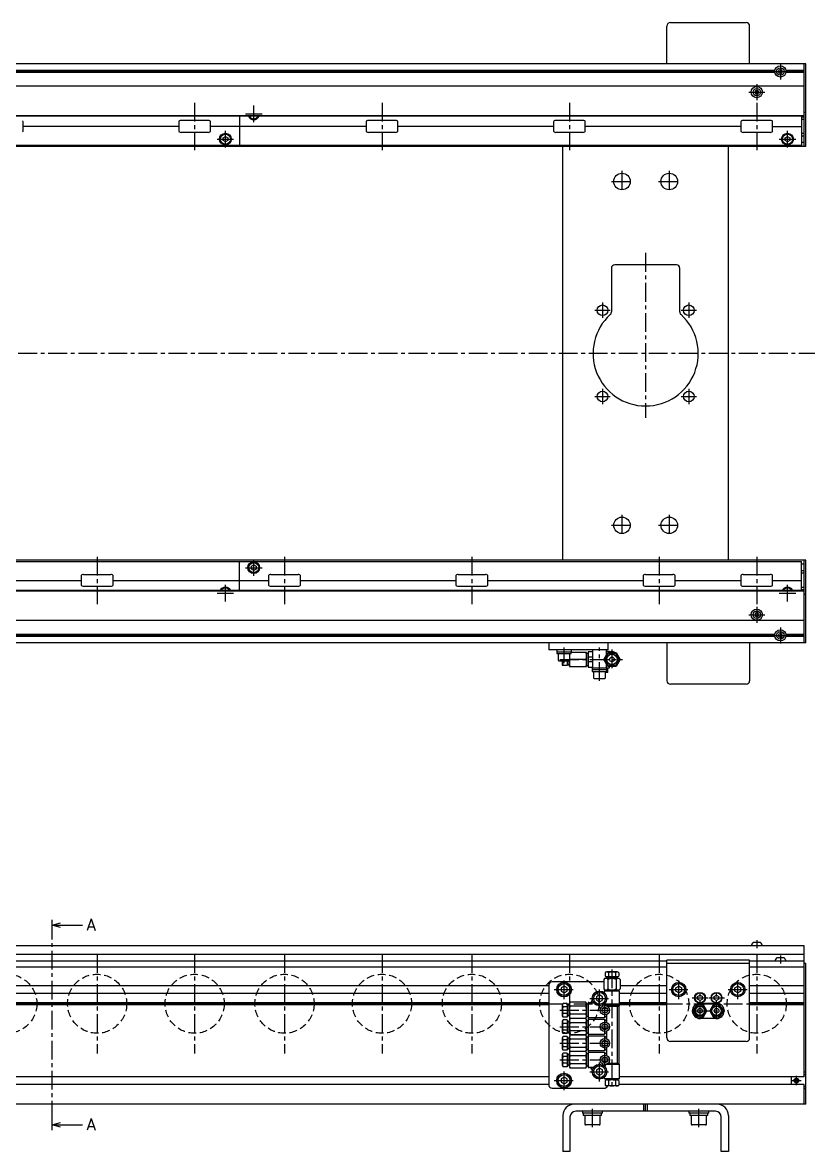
# Model space of a CAD drawing. Extents: x -10 to 3974, y -8 to 1001.
# Drawn here: x 2644 to 3309, y 28 to 983 of the extents above; entities that cross this region are included whole.
import ezdxf

# ---------------------------------------------------------------- set-up
doc = ezdxf.new("R2010")
doc.units = 0
doc.header["$LTSCALE"] = 0.5
doc.linetypes.add('CENTER', pattern=[50.8, 31.75, -6.35, 6.35, -6.35])
doc.linetypes.add('DASHED', pattern=[19.05, 12.7, -6.35])
for name, color, linetype in [('MSM_CENTER', 1, 'CENTER'), ('MSM_CONTINUOUS', 7, 'CONTINUOUS'), ('MSM_DASHED', 4, 'DASHED'), ('MSM_PART_NUMBER', 7, 'CONTINUOUS')]:
    doc.layers.add(name, color=color, linetype=linetype)
doc.styles.get("Standard").update_dxf_attribs({"font": 'txt.shx', "height": 10, "bigfont": 'bigfont.shx'})

# ---------------------------------------------------------------- blocks, each defined once
blk = doc.blocks.new('*U88')
at = {"layer": 'MSM_PART_NUMBER'}
blk.add_text('A', height=10, dxfattribs=at).set_placement((2698.23, 214.87))
blk = doc.blocks.new('*U89')
at = {"layer": 'MSM_PART_NUMBER'}
blk.add_text('A', height=10, dxfattribs=at).set_placement((2698.23, 45.87))

msp = doc.modelspace()

# ---------------------------------------------------------------- linework, layer by layer
at = {"layer": 'MSM_CENTER'}
for p, q in [((3285.15, 948.8), (3285.15, 935.3)), ((3278.4, 942.05), (3291.9, 942.05)), ((3265.15, 931.3), (3265.15, 917.8)), ((3258.4, 924.55), (3271.9, 924.55)), ((2789.65, 915.5), (2789.65, 875.5)), ((2839.65, 899.25), (2839.65, 913.25)), ((2948.15, 915.5), (2948.15, 875.5)), ((3106.65, 915.5), (3106.65, 875.5)), ((3265.15, 915.5), (3265.15, 875.5)), ((2832.65, 906.25), (2846.65, 906.25)), ((2815.65, 877.75), (2815.65, 891.75)), ((3291.15, 877.75), (3291.15, 891.75)), ((2808.65, 884.75), (2822.65, 884.75)), ((3284.15, 884.75), (3298.15, 884.75)), ((3151.15, 857.9), (3151.15, 839.9)), ((3191.15, 857.9), (3191.15, 839.9)), ((3142.15, 848.9), (3160.15, 848.9)), ((3182.15, 848.9), (3200.15, 848.9)), ((3171.15, 788.4), (3171.15, 648.9)), ((3134.65, 746.4), (3134.65, 733.4)), ((3207.65, 746.4), (3207.65, 733.4)), ((3128.15, 739.9), (3141.15, 739.9)), ((3201.15, 739.9), (3214.15, 739.9)), ((3316.75, 703.4), (359.65, 703.4)), ((3134.65, 673.4), (3134.65, 660.4)), ((3207.65, 673.4), (3207.65, 660.4)), ((3128.15, 666.9), (3141.15, 666.9)), ((3201.15, 666.9), (3214.15, 666.9)), ((3151.15, 566.9), (3151.15, 548.9)), ((3191.15, 566.9), (3191.15, 548.9)), ((3142.15, 557.9), (3160.15, 557.9)), ((3182.15, 557.9), (3200.15, 557.9)), ((2707.15, 531.3), (2707.15, 491.3)), ((2839.65, 515.05), (2839.65, 529.05)), ((2865.65, 531.3), (2865.65, 491.3)), ((3024.15, 531.3), (3024.15, 491.3)), ((3182.65, 531.3), (3182.65, 491.3)), ((3265.15, 531.3), (3265.15, 491.3)), ((2832.65, 522.05), (2846.65, 522.05)), ((2815.65, 493.55), (2815.65, 507.55)), ((3291.15, 493.55), (3291.15, 507.55)), ((2808.65, 500.55), (2822.65, 500.55)), ((3284.15, 500.55), (3298.15, 500.55)), ((3265.15, 489), (3265.15, 475.5)), ((3258.4, 482.25), (3271.9, 482.25)), ((3285.15, 471.5), (3285.15, 458)), ((3278.4, 464.75), (3291.9, 464.75)), ((3102.15, 441.3), (3102.15, 454.4)), ((3132.15, 426.3), (3132.15, 454.4)), ((3142.65, 452.9), (3142.65, 435.9)), ((3098.65, 444.4), (3151.58, 444.4)), ((2669.15, 55), (2669.15, 215)), ((3265.15, 206.75), (3265.15, 200)), ((2707.15, 195), (2707.15, 111)), ((2789.65, 195), (2789.65, 111)), ((2865.65, 195), (2865.65, 111)), ((2948.15, 195), (2948.15, 111)), ((3024.15, 195), (3024.15, 111)), ((3106.65, 195), (3106.65, 111)), ((3182.65, 195), (3182.65, 111)), ((3265.15, 195), (3265.15, 111)), ((3285.15, 193.75), (3285.15, 187)), ((3142.65, 182), (3142.65, 81.5)), ((3102.15, 156.75), (3102.15, 173.25)), ((3199.15, 156.9), (3199.15, 173.1)), ((3249.15, 156.9), (3249.15, 173.1)), ((3093.9, 165), (3110.4, 165)), ((3132.15, 149.25), (3132.15, 165.75)), ((3191.05, 165), (3207.25, 165)), ((3217.15, 139.97), (3217.15, 164.6)), ((3231.15, 139.97), (3231.15, 164.6)), ((3241.05, 165), (3257.25, 165)), ((367.15, 153), (3307.15, 153)), ((3123.9, 157.5), (3140.4, 157.5)), ((3136.65, 141.5), (3136.65, 153.5)), ((3210.55, 158), (3223.74, 158)), ((3224.55, 158), (3237.74, 158)), ((3098.65, 147.5), (3142.65, 147.5)), ((3210.11, 147), (3238.19, 147)), ((3136.65, 127.5), (3136.65, 139.5)), ((3098.65, 133.5), (3142.65, 133.5)), ((3136.65, 113.5), (3136.65, 125.5)), ((3098.65, 119.5), (3142.65, 119.5)), ((3098.65, 105.5), (3142.65, 105.5)), ((3136.65, 99.5), (3136.65, 111.5)), ((3102.15, 79.75), (3102.15, 96.25)), ((3132.15, 87.25), (3132.15, 103.75)), ((3093.9, 88), (3110.4, 88)), ((3123.9, 95.5), (3140.4, 95.5)), ((3294.75, 88), (3302.75, 88)), ((3298.75, 84), (3298.75, 92)), ((3126.15, 48.4), (3126.15, 64)), ((3216.15, 48.4), (3216.15, 64))]:
    msp.add_line(p, q, dxfattribs=at)
at = {"layer": 'MSM_CONTINUOUS'}
for p, q in [((3189.15, 948.4), (3189.15, 980.4)), ((3192.15, 983.4), (3256.15, 983.4)), ((3259.15, 948.4), (3259.15, 980.4)), ((3306.75, 948.4), (370.55, 948.4)), ((3305.15, 948.35), (372.15, 948.35)), ((3305.15, 878.4), (3305.15, 948.4)), ((3306.75, 878.4), (3306.75, 948.4)), ((3280.48, 942.92), (396.82, 942.92)), ((3280.48, 941.18), (396.82, 941.18)), ((3280.4, 942.05), (396.9, 942.05)), ((3285.15, 943.78), (3283.65, 942.92)), ((3283.65, 942.92), (3283.65, 941.18)), ((3283.65, 941.18), (3285.15, 940.32)), ((3286.65, 942.92), (3285.15, 943.78)), ((3285.15, 940.32), (3286.65, 941.18)), ((3286.65, 941.18), (3286.65, 942.92)), ((3305.15, 942.92), (3289.82, 942.92)), ((3305.15, 941.18), (3289.82, 941.18)), ((3305.15, 942.05), (3289.9, 942.05)), ((3305.15, 929.55), (372.15, 929.55)), ((3264.28, 926.05), (3263.42, 924.55)), ((3263.42, 924.55), (3264.28, 923.05)), ((3264.28, 926.05), (3266.02, 926.05)), ((3264.28, 923.05), (3266.02, 923.05)), ((3266.88, 924.55), (3266.02, 926.05)), ((3266.02, 923.05), (3266.88, 924.55)), ((3305.15, 904.15), (372.15, 904.15)), ((3305.15, 904.55), (422.15, 904.55)), ((2644.59, 891.5), (2644.59, 899.5)), ((2776.21, 899.5), (2776.21, 891.5)), ((2801.12, 900.5), (2778.18, 900.5)), ((2803.09, 891.5), (2803.09, 899.5)), ((2827.65, 904.15), (2827.65, 879.4)), ((2839.65, 903.94), (2839.29, 904.15)), ((2840.01, 904.15), (2839.65, 903.94)), ((2934.71, 899.5), (2934.71, 891.5)), ((2959.62, 900.5), (2936.68, 900.5)), ((2961.59, 891.5), (2961.59, 899.5)), ((3093.21, 899.5), (3093.21, 891.5)), ((3118.12, 900.5), (3095.18, 900.5)), ((3120.09, 891.5), (3120.09, 899.5)), ((3251.71, 899.5), (3251.71, 891.5)), ((3276.62, 900.5), (3253.68, 900.5)), ((3278.59, 891.5), (3278.59, 899.5)), ((3303.15, 904.15), (3303.15, 879.4)), ((3305.15, 903.4), (3303.15, 903.4)), ((3305.15, 901.4), (3303.15, 901.4)), ((3306.75, 907.4), (3305.15, 907.4)), ((2776.21, 895.5), (2644.59, 895.5)), ((2801.12, 890.5), (2778.18, 890.5)), ((2934.71, 895.5), (2803.09, 895.5)), ((2959.62, 890.5), (2936.68, 890.5)), ((3093.21, 895.5), (2961.59, 895.5)), ((3118.12, 890.5), (3095.18, 890.5)), ((3251.71, 895.5), (3120.09, 895.5)), ((3276.62, 890.5), (3253.68, 890.5)), ((3278.59, 895.5), (3303.15, 895.5)), ((3305.15, 889.4), (3303.15, 889.4)), ((3303.15, 879.4), (450.15, 879.4)), ((2813.65, 885.9), (2815.65, 887.06)), ((2813.65, 883.6), (2813.65, 885.9)), ((2815.65, 882.44), (2813.65, 883.6)), ((2815.65, 887.06), (2817.65, 885.9)), ((2817.65, 883.6), (2815.65, 882.44)), ((2817.65, 885.9), (2817.65, 883.6)), ((3289.15, 885.9), (3291.15, 887.06)), ((3289.15, 883.6), (3289.15, 885.9)), ((3291.15, 882.44), (3289.15, 883.6)), ((3291.15, 887.06), (3293.15, 885.9)), ((3293.15, 883.6), (3291.15, 882.44)), ((3293.15, 885.9), (3293.15, 883.6)), ((3305.15, 887.4), (3303.15, 887.4)), ((3305.15, 881.9), (3303.15, 881.9)), ((3306.75, 878.4), (450.15, 878.4)), ((3101.15, 528.4), (3101.15, 878.4)), ((3241.15, 528.4), (3241.15, 878.4)), ((3142.15, 775.4), (3142.15, 738.5)), ((3197.15, 778.4), (3145.15, 778.4)), ((3200.15, 738.5), (3200.15, 775.4)), ((3306.75, 528.4), (450.15, 528.4)), ((450.15, 527.4), (3303.15, 527.4)), ((2827.65, 502.65), (2827.65, 527.4)), ((3303.15, 502.65), (3303.15, 527.4)), ((3305.15, 458.4), (3305.15, 528.4)), ((3306.75, 458.4), (3306.75, 528.4)), ((2695.68, 516.3), (2718.62, 516.3)), ((2837.65, 523.2), (2839.65, 524.36)), ((2837.65, 520.9), (2837.65, 523.2)), ((2839.65, 519.74), (2837.65, 520.9)), ((2839.65, 524.36), (2841.65, 523.2)), ((2841.65, 520.9), (2839.65, 519.74)), ((2841.65, 523.2), (2841.65, 520.9)), ((2854.18, 516.3), (2877.12, 516.3)), ((3012.68, 516.3), (3035.62, 516.3)), ((3171.18, 516.3), (3194.12, 516.3)), ((3253.68, 516.3), (3276.62, 516.3)), ((3305.15, 524.9), (3303.15, 524.9)), ((3305.15, 519.4), (3303.15, 519.4)), ((3305.15, 517.4), (3303.15, 517.4)), ((2562.09, 511.3), (2693.71, 511.3)), ((2693.71, 515.3), (2693.71, 507.3)), ((2720.59, 507.3), (2720.59, 515.3)), ((2720.59, 511.3), (2852.21, 511.3)), ((2852.21, 515.3), (2852.21, 507.3)), ((2879.09, 507.3), (2879.09, 515.3)), ((2879.09, 511.3), (3010.71, 511.3)), ((3010.71, 515.3), (3010.71, 507.3)), ((3037.59, 507.3), (3037.59, 515.3)), ((3037.59, 511.3), (3169.21, 511.3)), ((3169.21, 515.3), (3169.21, 507.3)), ((3196.09, 507.3), (3196.09, 515.3)), ((3196.09, 511.3), (3251.71, 511.3)), ((3251.71, 515.3), (3251.71, 507.3)), ((3278.59, 507.3), (3278.59, 515.3)), ((3278.59, 511.3), (3303.15, 511.3)), ((3305.15, 502.65), (372.15, 502.65)), ((3305.15, 502.25), (422.15, 502.25)), ((2695.68, 506.3), (2718.62, 506.3)), ((2815.29, 502.65), (2815.65, 502.86)), ((2815.65, 502.86), (2816.01, 502.65)), ((2854.18, 506.3), (2877.12, 506.3)), ((3012.68, 506.3), (3035.62, 506.3)), ((3171.18, 506.3), (3194.12, 506.3)), ((3253.68, 506.3), (3276.62, 506.3)), ((3290.79, 502.65), (3291.15, 502.86)), ((3291.15, 502.86), (3291.51, 502.65)), ((3305.15, 505.4), (3303.15, 505.4)), ((3305.15, 503.4), (3303.15, 503.4)), ((3306.75, 499.4), (3305.15, 499.4)), ((3264.28, 483.75), (3263.42, 482.25)), ((3263.42, 482.25), (3264.28, 480.75)), ((3266.02, 483.75), (3264.28, 483.75)), ((3266.02, 480.75), (3264.28, 480.75)), ((3266.88, 482.25), (3266.02, 483.75)), ((3266.02, 480.75), (3266.88, 482.25)), ((3305.15, 477.25), (372.15, 477.25)), ((3280.48, 465.62), (396.82, 465.62)), ((3280.48, 463.88), (396.82, 463.88)), ((3280.4, 464.75), (396.9, 464.75)), ((3285.15, 466.48), (3283.65, 465.62)), ((3283.65, 465.62), (3283.65, 463.88)), ((3283.65, 463.88), (3285.15, 463.02)), ((3286.65, 465.62), (3285.15, 466.48)), ((3285.15, 463.02), (3286.65, 463.88)), ((3286.65, 463.88), (3286.65, 465.62)), ((3305.15, 465.62), (3289.82, 465.62)), ((3305.15, 463.88), (3289.82, 463.88)), ((3305.15, 464.75), (3289.9, 464.75)), ((3306.75, 458.4), (370.55, 458.4)), ((3305.15, 458.45), (372.15, 458.45)), ((3089.15, 458.4), (3089.15, 452.4)), ((3139.15, 452.4), (3089.15, 452.4)), ((3095.9, 452.4), (3095.9, 450.8)), ((3095.9, 450.8), (3108.4, 450.8)), ((3096.05, 450.8), (3096.05, 449.3)), ((3096.05, 449.3), (3108.25, 449.3)), ((3097.15, 449.3), (3097.15, 443.8)), ((3107.15, 443.8), (3107.15, 449.3)), ((3108.25, 449.3), (3108.25, 450.8)), ((3121.15, 450.4), (3108.25, 450.4)), ((3108.4, 450.8), (3108.4, 452.4)), ((3121.15, 450.4), (3121.15, 438.4)), ((3122.65, 449.4), (3121.15, 449.4)), ((3126.15, 450.9), (3122.65, 450.9)), ((3122.65, 450.9), (3122.65, 437.9)), ((3126.15, 452.4), (3126.15, 437.4)), ((3135.72, 444.4), (3139.19, 450.4)), ((3136.88, 444.4), (3139.76, 449.4)), ((3138.15, 448.61), (3138.15, 452.4)), ((3138.15, 451.4), (3140.65, 451.4)), ((3139.15, 458.4), (3139.15, 452.4)), ((3139.19, 450.4), (3146.11, 450.4)), ((3139.76, 449.4), (3145.54, 449.4)), ((3140.65, 450.58), (3140.65, 451.4)), ((3145.54, 449.4), (3148.42, 444.4)), ((3146.11, 450.4), (3149.58, 444.4)), ((3189.15, 458.4), (3189.15, 426.4)), ((3259.15, 458.4), (3259.15, 426.4)), ((3097.65, 443.3), (3106.65, 443.3)), ((3100.65, 443.3), (3100.65, 440)), ((3104.65, 443.3), (3104.65, 439.4)), ((3104.65, 440.15), (3106.15, 440.15)), ((3106.15, 443.3), (3106.15, 439.4)), ((3106.65, 443.3), (3106.65, 438.4)), ((3120.61, 444.4), (3107.19, 444.4)), ((3126.15, 446.4), (3122.65, 446.4)), ((3126.15, 442.4), (3122.65, 442.4)), ((3139.19, 438.4), (3135.72, 444.4)), ((3139.76, 439.4), (3136.88, 444.4)), ((3138.15, 437.4), (3138.15, 440.19)), ((3148.42, 444.4), (3145.54, 439.4)), ((3149.58, 444.4), (3146.11, 438.4)), ((3104.65, 439.4), (3100.77, 439.4)), ((3106.15, 439.4), (3106.65, 439.4)), ((3106.65, 438.4), (3121.15, 438.4)), ((3121.15, 439.4), (3122.65, 439.4)), ((3122.65, 437.9), (3126.15, 437.9)), ((3125.9, 437.4), (3140.65, 437.4)), ((3125.9, 437.4), (3125.9, 435.8)), ((3125.9, 435.8), (3138.4, 435.8)), ((3126.05, 435.8), (3126.05, 434.3)), ((3126.05, 434.3), (3138.25, 434.3)), ((3127.15, 434.3), (3127.15, 428.9)), ((3137.15, 428.9), (3137.15, 434.3)), ((3139.15, 433.4), (3137.15, 433.4)), ((3138.25, 434.3), (3138.25, 435.8)), ((3138.4, 435.8), (3138.4, 437.4)), ((3138.4, 436.4), (3138.65, 436.4)), ((3138.65, 433.4), (3138.65, 436.4)), ((3139.15, 433.4), (3139.15, 437.4)), ((3146.11, 438.4), (3139.19, 438.4)), ((3145.54, 439.4), (3139.76, 439.4)), ((3140.65, 437.4), (3140.65, 438.4)), ((3127.75, 428.3), (3136.55, 428.3)), ((3256.15, 423.4), (3192.15, 423.4)), ((2669.15, 215), (2669.15, 224)), ((2669.15, 219.5), (2676.15, 221.38)), ((2669.15, 219.5), (2694.75, 219.5)), ((2676.15, 217.62), (2669.15, 219.5)), ((3305.15, 202), (372.15, 202)), ((3268.27, 204.75), (3262.02, 204.75)), ((3305.15, 91.25), (3305.15, 202)), ((3305.15, 194.6), (674.31, 194.6)), ((3288.27, 191.75), (3282.02, 191.75)), ((3189.15, 189), (676.55, 189)), ((3189.15, 184), (678.55, 184)), ((3259.15, 190), (3189.15, 190)), ((3189.15, 124), (3189.15, 190)), ((3259.15, 187), (3189.15, 187)), ((3259.15, 124), (3259.15, 190)), ((3305.15, 189), (3259.15, 189)), ((3305.15, 184), (3259.15, 184)), ((3306.75, 187), (3305.15, 187)), ((3306.75, 68), (3306.75, 187)), ((3135.72, 173.5), (3135.72, 165.5)), ((3136.88, 179.2), (3136.88, 176.3)), ((3147.85, 174.5), (3137.45, 174.5)), ((3147.05, 180), (3138.25, 180)), ((3138.38, 176), (3146.92, 176)), ((3138.4, 176), (3138.4, 174.5)), ((3139.19, 173.5), (3139.19, 165.5)), ((3139.76, 179.2), (3139.76, 176.3)), ((3145.54, 179.2), (3145.54, 176.3)), ((3146.11, 173.5), (3146.11, 165.5)), ((3146.9, 174.5), (3146.9, 176)), ((3148.42, 179.2), (3148.42, 176.3)), ((3149.58, 173.5), (3149.58, 165.5)), ((3089.15, 168.25), (667.15, 168.25)), ((3089.15, 168.5), (3089.15, 84.5)), ((3135.72, 171.5), (3092.15, 171.5)), ((3102.15, 167.89), (3099.65, 166.44)), ((3099.65, 166.44), (3099.65, 163.56)), ((3099.65, 163.56), (3102.15, 162.11)), ((3104.65, 166.44), (3102.15, 167.89)), ((3102.15, 162.11), (3104.65, 163.56)), ((3104.65, 163.56), (3104.65, 166.44)), ((3136.15, 163.5), (3136.15, 162.3)), ((3149.15, 163.5), (3136.15, 163.5)), ((3147.85, 164.5), (3137.45, 164.5)), ((3137.65, 164.5), (3137.65, 163.5)), ((3147.65, 163.5), (3147.65, 164.5)), ((3149.15, 151.5), (3149.15, 163.5)), ((3189.15, 168.25), (3149.58, 168.25)), ((3196.65, 166.44), (3199.15, 167.89)), ((3196.65, 163.56), (3196.65, 166.44)), ((3199.15, 162.11), (3196.65, 163.56)), ((3199.15, 167.89), (3201.65, 166.44)), ((3201.65, 163.56), (3199.15, 162.11)), ((3201.65, 163.56), (3201.65, 166.44)), ((3246.65, 166.44), (3249.15, 167.89)), ((3246.65, 163.56), (3246.65, 166.44)), ((3249.15, 162.11), (3246.65, 163.56)), ((3249.15, 167.89), (3251.65, 166.44)), ((3251.65, 163.56), (3249.15, 162.11)), ((3251.65, 163.56), (3251.65, 166.44)), ((3305.15, 168.25), (3259.15, 168.25)), ((3089.15, 161.75), (682.15, 161.75)), ((3089.15, 153.87), (682.15, 153.87)), ((3089.15, 153), (682.15, 153)), ((3104.65, 153.27), (3101.45, 153.27)), ((3104.65, 153.27), (3104.65, 141.73)), ((3107.19, 154.43), (3106.65, 153.5)), ((3106.65, 153.5), (3106.65, 141.5)), ((3120.61, 154.43), (3107.19, 154.43)), ((3121.15, 153.5), (3120.61, 154.43)), ((3121.15, 153.5), (3121.15, 141.5)), ((3122.65, 154), (3122.65, 99)), ((3123.15, 154), (3122.65, 154)), ((3127.2, 153.68), (3122.65, 153.68)), ((3132.15, 160.39), (3129.65, 158.94)), ((3129.65, 158.94), (3129.65, 156.06)), ((3129.65, 156.06), (3132.15, 154.61)), ((3134.65, 158.94), (3132.15, 160.39)), ((3132.15, 154.61), (3134.65, 156.06)), ((3134.65, 156.06), (3134.65, 158.94)), ((3136.45, 152.96), (3136.45, 151.49)), ((3189.15, 161.75), (3149.15, 161.75)), ((3189.15, 153.87), (3149.15, 153.87)), ((3189.15, 153), (3149.15, 153)), ((3215.15, 159.15), (3217.15, 160.31)), ((3215.15, 156.85), (3215.15, 159.15)), ((3217.15, 155.69), (3215.15, 156.85)), ((3217.15, 160.31), (3219.15, 159.15)), ((3219.15, 156.85), (3217.15, 155.69)), ((3218.08, 153.5), (3230.22, 153.5)), ((3219.15, 156.85), (3219.15, 159.15)), ((3229.15, 159.15), (3231.15, 160.31)), ((3229.15, 156.85), (3229.15, 159.15)), ((3231.15, 155.69), (3229.15, 156.85)), ((3231.15, 160.31), (3233.15, 159.15)), ((3233.15, 156.85), (3231.15, 155.69)), ((3233.15, 156.85), (3233.15, 159.15)), ((3305.15, 161.75), (3259.15, 161.75)), ((3305.15, 153.87), (3259.15, 153.87)), ((3305.15, 153), (3259.15, 153)), ((3089.15, 152.13), (682.15, 152.13)), ((3100.65, 151.9), (3100.65, 143.1)), ((3104.65, 150.39), (3101.45, 150.39)), ((3104.65, 144.61), (3101.45, 144.61)), ((3106.15, 151.75), (3104.65, 151.75)), ((3106.65, 152.5), (3106.15, 152.5)), ((3106.15, 152.5), (3106.15, 142.5)), ((3120.61, 150.96), (3107.19, 150.96)), ((3120.61, 144.04), (3107.19, 144.04)), ((3122.65, 152.5), (3121.15, 152.5)), ((3138.65, 149), (3134.65, 149)), ((3134.65, 146), (3138.65, 146)), ((3136.45, 143.51), (3136.45, 141.32)), ((3137.5, 151.5), (3137.69, 151.36)), ((3149.15, 151.5), (3137.5, 151.5)), ((3138.46, 143.93), (3138.07, 142.91)), ((3147.23, 150.63), (3139.14, 150.63)), ((3147.23, 150.63), (3148.65, 151.4)), ((3147.23, 102.37), (3147.23, 150.63)), ((3148.65, 151.21), (3149.15, 151.5)), ((3148.65, 101.6), (3148.65, 151.4)), ((3189.15, 152.13), (3149.15, 152.13)), ((3214.25, 152.03), (3211.34, 147)), ((3211.34, 147), (3214.25, 141.97)), ((3211.65, 150.46), (3211.65, 147.53)), ((3211.65, 146.47), (3211.65, 143.54)), ((3212.53, 147), (3214.84, 151)), ((3214.84, 143), (3212.53, 147)), ((3220.05, 152.03), (3214.25, 152.03)), ((3214.84, 151), (3219.46, 151)), ((3219.46, 151), (3221.77, 147)), ((3221.77, 147), (3219.46, 143)), ((3222.96, 147), (3220.05, 152.03)), ((3220.05, 141.97), (3222.96, 147)), ((3228.25, 152.03), (3225.34, 147)), ((3225.34, 147), (3228.25, 141.97)), ((3226.53, 147), (3228.84, 151)), ((3228.84, 143), (3226.53, 147)), ((3234.05, 152.03), (3228.25, 152.03)), ((3228.84, 151), (3233.46, 151)), ((3233.46, 151), (3235.77, 147)), ((3235.77, 147), (3233.46, 143)), ((3236.96, 147), (3234.05, 152.03)), ((3234.05, 141.97), (3236.96, 147)), ((3236.65, 147.53), (3236.65, 150.46)), ((3236.65, 149.83), (3236.92, 149.98)), ((3237.04, 149.76), (3236.65, 149.54)), ((3236.65, 143.54), (3236.65, 146.47)), ((3305.15, 152.13), (3259.15, 152.13)), ((3100.65, 137.9), (3100.65, 129.1)), ((3104.65, 141.73), (3101.45, 141.73)), ((3104.65, 139.27), (3101.45, 139.27)), ((3104.65, 136.39), (3101.45, 136.39)), ((3104.65, 143.25), (3106.15, 143.25)), ((3104.65, 139.27), (3104.65, 127.73)), ((3106.15, 137.75), (3104.65, 137.75)), ((3106.15, 142.5), (3106.65, 142.5)), ((3106.65, 138.5), (3106.15, 138.5)), ((3106.15, 138.5), (3106.15, 128.5)), ((3106.65, 141.5), (3107.19, 140.57)), ((3107.19, 140.43), (3106.65, 139.5)), ((3106.65, 139.5), (3106.65, 127.5)), ((3120.61, 140.57), (3107.19, 140.57)), ((3120.61, 140.43), (3107.19, 140.43)), ((3120.61, 136.96), (3107.19, 136.96)), ((3120.61, 140.57), (3121.15, 141.5)), ((3121.15, 139.5), (3120.61, 140.43)), ((3121.15, 142.5), (3122.65, 142.5)), ((3121.15, 139.5), (3121.15, 127.5)), ((3122.65, 138.5), (3121.15, 138.5)), ((3122.65, 141.32), (3136.45, 141.32)), ((3136.45, 139.68), (3122.65, 139.68)), ((3138.65, 135), (3134.65, 135)), ((3136.45, 139.68), (3136.45, 137.49)), ((3138.07, 142.91), (3138.07, 138.09)), ((3214.25, 141.97), (3220.05, 141.97)), ((3219.46, 143), (3214.84, 143)), ((3231.15, 140.5), (3217.15, 140.5)), ((3228.25, 141.97), (3234.05, 141.97)), ((3233.46, 143), (3228.84, 143)), ((3104.65, 130.61), (3101.45, 130.61)), ((3104.65, 127.73), (3101.45, 127.73)), ((3104.65, 125.27), (3101.45, 125.27)), ((3104.65, 129.25), (3106.15, 129.25)), ((3104.65, 125.27), (3104.65, 113.73)), ((3106.15, 128.5), (3106.65, 128.5)), ((3106.65, 124.5), (3106.15, 124.5)), ((3106.15, 124.5), (3106.15, 114.5)), ((3106.65, 127.5), (3107.19, 126.57)), ((3107.19, 126.43), (3106.65, 125.5)), ((3106.65, 125.5), (3106.65, 113.5)), ((3120.61, 130.04), (3107.19, 130.04)), ((3120.61, 126.57), (3107.19, 126.57)), ((3120.61, 126.43), (3107.19, 126.43)), ((3120.61, 126.57), (3121.15, 127.5)), ((3121.15, 125.5), (3120.61, 126.43)), ((3121.15, 128.5), (3122.65, 128.5)), ((3121.15, 125.5), (3121.15, 113.5)), ((3122.65, 124.5), (3121.15, 124.5)), ((3122.65, 127.32), (3136.45, 127.32)), ((3136.45, 125.68), (3122.65, 125.68)), ((3134.65, 132), (3138.65, 132)), ((3136.45, 129.51), (3136.45, 127.32)), ((3136.45, 125.68), (3136.45, 123.49)), ((3138.07, 128.91), (3138.07, 124.09)), ((3100.65, 123.9), (3100.65, 115.1)), ((3104.65, 122.39), (3101.45, 122.39)), ((3104.65, 116.61), (3101.45, 116.61)), ((3106.15, 123.75), (3104.65, 123.75)), ((3104.65, 115.25), (3106.15, 115.25)), ((3120.61, 122.96), (3107.19, 122.96)), ((3120.61, 116.04), (3107.19, 116.04)), ((3138.65, 121), (3134.65, 121)), ((3134.65, 118), (3138.65, 118)), ((3136.45, 115.51), (3136.45, 113.32)), ((3138.07, 114.91), (3138.07, 110.09)), ((3256.15, 121), (3192.15, 121)), ((3100.65, 109.9), (3100.65, 101.1)), ((3104.65, 113.73), (3101.45, 113.73)), ((3104.65, 111.27), (3101.45, 111.27)), ((3104.65, 108.39), (3101.45, 108.39)), ((3104.65, 111.27), (3104.65, 99.73)), ((3106.15, 109.75), (3104.65, 109.75)), ((3106.15, 114.5), (3106.65, 114.5)), ((3106.65, 110.5), (3106.15, 110.5)), ((3106.15, 110.5), (3106.15, 100.5)), ((3106.65, 113.5), (3107.19, 112.57)), ((3107.19, 112.43), (3106.65, 111.5)), ((3106.65, 111.5), (3106.65, 99.5)), ((3120.61, 112.57), (3107.19, 112.57)), ((3120.61, 112.43), (3107.19, 112.43)), ((3120.61, 108.96), (3107.19, 108.96)), ((3120.61, 112.57), (3121.15, 113.5)), ((3121.15, 111.5), (3120.61, 112.43)), ((3121.15, 114.5), (3122.65, 114.5)), ((3121.15, 111.5), (3121.15, 99.5)), ((3122.65, 110.5), (3121.15, 110.5)), ((3122.65, 113.32), (3136.45, 113.32)), ((3136.45, 111.68), (3122.65, 111.68)), ((3138.65, 107), (3134.65, 107)), ((3136.45, 111.68), (3136.45, 109.49)), ((3104.65, 102.61), (3101.45, 102.61)), ((3104.65, 99.73), (3101.45, 99.73)), ((3104.65, 101.25), (3106.15, 101.25)), ((3106.15, 100.5), (3106.65, 100.5)), ((3106.65, 99.5), (3107.19, 98.57)), ((3120.61, 102.04), (3107.19, 102.04)), ((3120.61, 98.57), (3107.19, 98.57)), ((3120.61, 98.57), (3121.15, 99.5)), ((3121.15, 100.5), (3122.65, 100.5)), ((3122.65, 99.32), (3127.2, 99.32)), ((3122.65, 99), (3123.15, 99)), ((3132.15, 98.39), (3129.65, 96.94)), ((3129.65, 96.94), (3129.65, 94.06)), ((3134.65, 96.94), (3132.15, 98.39)), ((3134.65, 104), (3138.65, 104)), ((3134.65, 94.06), (3134.65, 96.94)), ((3136.45, 101.51), (3136.45, 100.04)), ((3137.5, 101.5), (3137.69, 101.64)), ((3149.15, 101.5), (3137.5, 101.5)), ((3147.23, 102.37), (3139.14, 102.37)), ((3148.65, 101.6), (3147.23, 102.37)), ((3149.15, 101.5), (3148.65, 101.79)), ((3149.15, 89.5), (3149.15, 101.5)), ((3089.15, 91.25), (682.15, 91.25)), ((3102.15, 90.89), (3099.65, 89.44)), ((3099.65, 89.44), (3099.65, 86.56)), ((3099.65, 86.56), (3102.15, 85.11)), ((3104.65, 89.44), (3102.15, 90.89)), ((3102.15, 85.11), (3104.65, 86.56)), ((3104.65, 86.56), (3104.65, 89.44)), ((3129.65, 94.06), (3132.15, 92.61)), ((3132.15, 92.61), (3134.65, 94.06)), ((3136.15, 90.7), (3136.15, 89.5)), ((3149.15, 89.5), (3136.15, 89.5)), ((3137.65, 88.5), (3136.88, 88.05)), ((3136.88, 88.05), (3136.88, 83.95)), ((3137.65, 89.5), (3137.65, 88.5)), ((3147.65, 88.5), (3137.65, 88.5)), ((3139.76, 88.05), (3139.76, 83.95)), ((3145.54, 88.05), (3145.54, 83.95)), ((3147.65, 88.5), (3147.65, 89.5)), ((3148.42, 88.05), (3147.65, 88.5)), ((3148.42, 88.05), (3148.42, 83.95)), ((3305.15, 91.25), (3149.15, 91.25)), ((3294.15, 90), (3294.15, 86)), ((3298.17, 89), (3297.6, 88)), ((3297.6, 88), (3298.17, 87)), ((3299.33, 89), (3298.17, 89)), ((3298.17, 87), (3299.33, 87)), ((3299.9, 88), (3299.33, 89)), ((3299.33, 87), (3299.9, 88)), ((3306.75, 95), (3305.15, 95)), ((3305.15, 93), (3306.75, 93)), ((3089.15, 84.75), (679.65, 84.75)), ((3092.15, 81.5), (3136.15, 81.5)), ((3136.88, 83.95), (3137.65, 83.5)), ((3147.65, 83.5), (3137.65, 83.5)), ((3147.65, 83.5), (3148.42, 83.95)), ((3305.15, 84.75), (3148.42, 84.75)), ((3305.15, 68), (3305.15, 84.75)), ((3305.15, 83), (3306.75, 83)), ((3306.75, 81), (3305.15, 81)), ((3306.75, 68), (472.15, 68)), ((3169.65, 62), (3169.65, 68)), ((3171.15, 62), (3171.15, 68)), ((3172.65, 62), (3172.65, 68)), ((3101.15, 58.5), (3101.15, 28)), ((3230.15, 62), (3112.15, 62)), ((3117.65, 62), (3117.65, 60.4)), ((3134.65, 60.4), (3117.65, 60.4)), ((3118.45, 60.4), (3118.45, 58.4)), ((3133.85, 58.4), (3118.45, 58.4)), ((3119.65, 58.4), (3119.65, 51.2)), ((3132.65, 51.2), (3132.65, 58.4)), ((3133.85, 58.4), (3133.85, 60.4)), ((3134.65, 60.4), (3134.65, 62)), ((3207.65, 62), (3207.65, 60.4)), ((3224.65, 60.4), (3207.65, 60.4)), ((3208.45, 60.4), (3208.45, 58.4)), ((3223.85, 58.4), (3208.45, 58.4)), ((3209.65, 58.4), (3209.65, 51.2)), ((3222.65, 51.2), (3222.65, 58.4)), ((3223.85, 58.4), (3223.85, 60.4)), ((3224.65, 60.4), (3224.65, 62)), ((3241.15, 58.5), (3241.15, 28)), ((2669.15, 46), (2669.15, 55)), ((2669.15, 50.5), (2676.15, 52.38)), ((2676.15, 48.62), (2669.15, 50.5)), ((2669.15, 50.5), (2694.75, 50.5)), ((3107.15, 57), (3107.15, 28)), ((3131.85, 50.4), (3120.45, 50.4)), ((3221.85, 50.4), (3210.45, 50.4)), ((3235.15, 28), (3235.15, 57)), ((3107.15, 28), (3101.15, 28)), ((3241.15, 28), (3235.15, 28))]:
    msp.add_line(p, q, dxfattribs=at)
for centre, radius in [((3285.15, 942.05), 4.75), ((3285.15, 942.05), 3.13), ((3265.15, 924.55), 4.75), ((3265.15, 924.55), 3.13), ((2815.65, 884.75), 5), ((2815.65, 884.75), 4.25), ((3291.15, 884.75), 5), ((3291.15, 884.75), 4.25), ((3151.15, 848.9), 7), ((3191.15, 848.9), 7), ((3134.65, 739.9), 4.5), ((3207.65, 739.9), 4.5), ((3134.65, 666.9), 4.5), ((3207.65, 666.9), 4.5), ((3151.15, 557.9), 7), ((3191.15, 557.9), 7), ((2839.65, 522.05), 5), ((2839.65, 522.05), 4.25), ((3265.15, 482.25), 4.75), ((3265.15, 482.25), 3.13), ((3285.15, 464.75), 4.75), ((3285.15, 464.75), 3.13), ((3142.65, 444.4), 4.4), ((3142.65, 444.4), 2), ((3102.15, 165), 6.25), ((3102.15, 165), 6.1), ((3102.15, 165), 5), ((3132.15, 157.5), 6.25), ((3132.15, 157.5), 6.1), ((3132.15, 157.5), 5), ((3199.15, 165), 6.1), ((3199.15, 165), 5), ((3217.15, 158), 4.6), ((3231.15, 158), 4.6), ((3249.15, 165), 6.1), ((3249.15, 165), 5), ((3217.15, 158), 4.25), ((3231.15, 158), 4.25), ((3136.65, 147.5), 4), ((3136.65, 147.5), 2.5), ((3217.15, 147), 3.9), ((3217.15, 147), 2), ((3231.15, 147), 3.9), ((3231.15, 147), 2), ((3136.65, 133.5), 4), ((3136.65, 133.5), 2.5), ((3136.65, 119.5), 4), ((3136.65, 119.5), 2.5), ((3136.65, 105.5), 4), ((3136.65, 105.5), 2.5), ((3132.15, 95.5), 6.25), ((3132.15, 95.5), 6.1), ((3132.15, 95.5), 5), ((3102.15, 88), 6.25), ((3102.15, 88), 6.1), ((3102.15, 88), 5), ((3298.75, 88), 2), ((3298.75, 88), 1.6)]:
    msp.add_circle(centre, radius, dxfattribs=at)
for centre, radius, start, end in [((3192.15, 980.4), 3, 90, 180), ((3256.15, 980.4), 3, 0, 90), ((2643.72, 899.38), 0.882, 7.89725, 64.46719), ((2777.08, 899.38), 0.882, 115.53281, 172.10275), ((2778.16, 897.09), 3.41, 89.66873, 115.24537), ((2801.14, 897.09), 3.41, 64.75463, 90.33127), ((2802.22, 899.38), 0.882, 7.89725, 64.46719), ((2839.65, 906.25), 5, 204.83459, 335.16541), ((2839.65, 906.25), 4.25, 209.61158, 330.38842), ((2935.58, 899.38), 0.882, 115.53281, 172.10275), ((2936.66, 897.09), 3.41, 89.66873, 115.24537), ((2959.64, 897.09), 3.41, 64.75463, 90.33127), ((2960.72, 899.38), 0.882, 7.89725, 64.46719), ((3094.08, 899.38), 0.882, 115.53281, 172.10275), ((3095.16, 897.09), 3.41, 89.66873, 115.24537), ((3118.14, 897.09), 3.41, 64.75463, 90.33127), ((3119.22, 899.38), 0.882, 7.89725, 64.46719), ((3252.58, 899.38), 0.882, 115.53281, 172.10275), ((3253.66, 897.09), 3.41, 89.66873, 115.24537), ((3276.64, 897.09), 3.41, 64.75463, 90.33127), ((3277.72, 899.38), 0.882, 7.89725, 64.46719), ((2643.72, 891.62), 0.882, 295.53281, 352.10275), ((2777.08, 891.62), 0.882, 187.89725, 244.46719), ((2778.16, 893.91), 3.41, 244.75463, 270.33127), ((2801.14, 893.91), 3.41, 269.66873, 295.24537), ((2802.22, 891.62), 0.882, 295.53281, 352.10275), ((2935.58, 891.62), 0.882, 187.89725, 244.46719), ((2936.66, 893.91), 3.41, 244.75463, 270.33127), ((2959.64, 893.91), 3.41, 269.66873, 295.24537), ((2960.72, 891.62), 0.882, 295.53281, 352.10275), ((3094.08, 891.62), 0.882, 187.89725, 244.46719), ((3095.16, 893.91), 3.41, 244.75463, 270.33127), ((3118.14, 893.91), 3.41, 269.66873, 295.24537), ((3119.22, 891.62), 0.882, 295.53281, 352.10275), ((3252.58, 891.62), 0.882, 187.89725, 244.46719), ((3253.66, 893.91), 3.41, 244.75463, 270.33127), ((3276.64, 893.91), 3.41, 269.66873, 295.24537), ((3277.72, 891.62), 0.882, 295.53281, 352.10275), ((3145.15, 775.4), 3, 90, 180), ((3197.15, 775.4), 3, 0, 90), ((3171.15, 703.4), 44.5, 132.35205, 47.64795), ((3139.15, 738.5), 3, 312.35205, 360), ((3203.15, 738.5), 3, 180, 227.64795), ((2694.58, 515.18), 0.882, 115.53281, 172.10275), ((2695.66, 512.89), 3.41, 89.66873, 115.24537), ((2718.64, 512.89), 3.41, 64.75463, 90.33127), ((2719.72, 515.18), 0.882, 7.89725, 64.46719), ((2853.08, 515.18), 0.882, 115.53281, 172.10275), ((2854.16, 512.89), 3.41, 89.66873, 115.24537), ((2877.14, 512.89), 3.41, 64.75463, 90.33127), ((2878.22, 515.18), 0.882, 7.89725, 64.46719), ((3011.58, 515.18), 0.882, 115.53281, 172.10275), ((3012.66, 512.89), 3.41, 89.66873, 115.24537), ((3035.64, 512.89), 3.41, 64.75463, 90.33127), ((3036.72, 515.18), 0.882, 7.89725, 64.46719), ((3170.08, 515.18), 0.882, 115.53281, 172.10275), ((3171.16, 512.89), 3.41, 89.66873, 115.24537), ((3194.14, 512.89), 3.41, 64.75463, 90.33127), ((3195.22, 515.18), 0.882, 7.89725, 64.46719), ((3252.58, 515.18), 0.882, 115.53281, 172.10275), ((3253.66, 512.89), 3.41, 89.66873, 115.24537), ((3276.64, 512.89), 3.41, 64.75463, 90.33127), ((3277.72, 515.18), 0.882, 7.89725, 64.46719), ((2694.58, 507.42), 0.882, 187.89725, 244.46719), ((2695.66, 509.71), 3.41, 244.75463, 270.33127), ((2718.64, 509.71), 3.41, 269.66873, 295.24537), ((2719.72, 507.42), 0.882, 295.53281, 352.10275), ((2853.08, 507.42), 0.882, 187.89725, 244.46719), ((2854.16, 509.71), 3.41, 244.75463, 270.33127), ((2877.14, 509.71), 3.41, 269.66873, 295.24537), ((2878.22, 507.42), 0.882, 295.53281, 352.10275), ((3011.58, 507.42), 0.882, 187.89725, 244.46719), ((3012.66, 509.71), 3.41, 244.75463, 270.33127), ((3035.64, 509.71), 3.41, 269.66873, 295.24537), ((3036.72, 507.42), 0.882, 295.53281, 352.10275), ((3170.08, 507.42), 0.882, 187.89725, 244.46719), ((3171.16, 509.71), 3.41, 244.75463, 270.33127), ((3194.14, 509.71), 3.41, 269.66873, 295.24537), ((3195.22, 507.42), 0.882, 295.53281, 352.10275), ((3252.58, 507.42), 0.882, 187.89725, 244.46719), ((3253.66, 509.71), 3.41, 244.75463, 270.33127), ((3276.64, 509.71), 3.41, 269.66873, 295.24537), ((3277.72, 507.42), 0.882, 295.53281, 352.10275), ((2815.65, 500.55), 5, 24.83459, 155.16541), ((2815.65, 500.55), 4.25, 29.61158, 150.38842), ((3291.15, 500.55), 5, 24.83459, 155.16541), ((3291.15, 500.55), 4.25, 29.61158, 150.38842), ((3112.48, 447.4), 8.67, 339.74384, 20.25616), ((3142.65, 444.4), 6.5, 67.38014, 112.61986), ((3142.65, 444.4), 5.2, 74.05763, 105.94237), ((3097.65, 443.8), 0.5, 180, 270), ((3102.25, 440.01), 1.6, 180.43562, 202.49501), ((3105.67, 441.9), 4.91, 163.42229, 210.63), ((3106.65, 443.8), 0.5, 270, 0), ((3115.32, 441.4), 8.67, 166.97843, 200.25616), ((3115.32, 447.4), 8.67, 199.55904, 200.25616), ((3115.32, 441.4), 8.67, 159.74384, 160.44096), ((3112.48, 441.4), 8.67, 339.74384, 20.25616), ((3127.75, 428.9), 0.6, 180, 270), ((3136.55, 428.9), 0.6, 270, 360), ((3192.15, 426.4), 3, 180, 270), ((3256.15, 426.4), 3, 270, 0), ((3265.06, 201.1), 4.75, 129.77311, 169.06843), ((3265.24, 201.1), 4.75, 10.93157, 50.22689), ((3285.06, 188.1), 4.75, 129.77311, 169.06843), ((3285.24, 188.1), 4.75, 10.93157, 50.22689), ((3137.45, 172.5), 2, 90.11029, 149.93887), ((3137.05, 172.74), 1.53, 111.55113, 150.36521), ((3137.48, 171.04), 3.28, 77.03002, 107.58008), ((3138.26, 178.4), 1.6, 90.43562, 150.00191), ((3137.98, 178.56), 1.28, 101.23665, 150.00946), ((3138.38, 179.9), 3.9, 247.37747, 270), ((3138.11, 179.52), 3.45, 249.0935, 269.33894), ((3138.32, 177.23), 2.65, 75.46823, 102.70483), ((3138.43, 179.81), 3.76, 264.46564, 290.7762), ((3137.83, 172.72), 1.56, 29.94112, 75.76836), ((3138.66, 178.56), 1.27, 30.00153, 75.51684), ((3142.65, 166.7), 7.63, 63.00964, 116.99036), ((3141.45, 177.03), 2.75, 97.70448, 127.88636), ((3142.65, 194.16), 18.09, 260.81926, 279.18074), ((3142.66, 169.74), 10.14, 82.15911, 98.97638), ((3143.81, 176.99), 2.8, 52.03334, 85.17798), ((3146.64, 178.56), 1.28, 101.23665, 150.00946), ((3146.77, 179.52), 3.45, 249.0935, 269.33894), ((3147.44, 172.74), 1.53, 111.55113, 150.36521), ((3146.98, 177.23), 2.65, 75.46823, 102.70483), ((3147.09, 179.81), 3.76, 264.46564, 290.7762), ((3147.87, 171.04), 3.28, 77.03002, 107.58008), ((3146.92, 179.9), 3.9, 270, 292.61211), ((3147.04, 178.4), 1.6, 29.99809, 89.56438), ((3147.32, 178.56), 1.27, 30.00153, 75.51684), ((3147.85, 172.5), 2, 30.03164, 89.88971), ((3148.22, 172.72), 1.56, 29.94112, 75.76836), ((3092.15, 168.5), 3, 90, 180), ((3137.45, 166.5), 2, 210.03164, 269.88971), ((3137.08, 166.28), 1.56, 209.94112, 255.76836), ((3137.43, 167.96), 3.28, 257.03002, 287.58008), ((3137.86, 166.26), 1.53, 291.55113, 330.36521), ((3142.65, 172.3), 7.63, 243.00964, 296.99036), ((3147.47, 166.28), 1.56, 209.94112, 255.76836), ((3147.82, 167.96), 3.28, 257.03002, 287.58008), ((3147.85, 166.5), 2, 270.11029, 329.93887), ((3148.25, 166.26), 1.53, 291.55113, 330.36521), ((3102.25, 151.89), 1.6, 119.99809, 179.56438), ((3102.09, 152.17), 1.28, 119.99054, 168.76335), ((3110.11, 152.57), 3.47, 147.64359, 177.97216), ((3117.69, 152.57), 3.47, 2.02784, 32.35641), ((3123.15, 157), 3, 270, 344.34572), ((3124.67, 146.69), 13.7, 20.55488, 28.50184), ((3217.15, 147), 6.5, 96.30161, 270), ((3231.15, 147), 6.5, 270, 83.69839), ((3103.42, 151.83), 2.65, 167.29517, 194.53177), ((3110.91, 147.49), 10.14, 171.02362, 187.84089), ((3103.42, 143.17), 2.65, 167.29517, 194.53177), ((3102.09, 143.51), 1.28, 119.99054, 168.76335), ((3102.09, 151.49), 1.27, 194.48316, 239.99847), ((3103.66, 146.34), 2.8, 184.82202, 217.96666), ((3103.62, 148.7), 2.75, 142.11364, 172.29552), ((3223.94, 155.44), 117.32, 181.34195, 181.40146), ((3110.2, 152.86), 3.56, 184.53386, 212.09487), ((3114.96, 147.36), 8.31, 175.79142, 187.9999), ((3110.11, 142.18), 3.47, 147.64359, 177.97216), ((3144.54, 143), 38.2, 167.96439, 172.52064), ((3120.68, 148.01), 14.07, 187.35501, 196.39305), ((3117.6, 152.86), 3.56, 327.90513, 355.46614), ((3083.26, 143), 38.2, 7.47936, 12.03561), ((3107.12, 148.01), 14.07, 343.60695, 352.64499), ((3117.69, 142.18), 3.47, 2.02784, 32.35641), ((3112.84, 147.36), 8.31, 352.0001, 4.20858), ((3003.86, 155.44), 117.32, 358.59854, 358.65805), ((3217.15, 147), 5.04, 154.09869, 205.90131), ((3217.15, 147), 5.04, 94.09869, 145.90131), ((3217.15, 147), 5.04, 214.09869, 265.90131), ((3217.15, 147), 5.04, 34.09869, 85.90131), ((3217.15, 147), 5.04, 274.09869, 325.90131), ((3217.15, 147), 5.04, 334.09869, 25.90131), ((3231.15, 147), 5.04, 154.09869, 205.90131), ((3231.15, 147), 5.04, 94.09869, 145.90131), ((3231.15, 147), 5.04, 214.09869, 265.90131), ((3231.15, 147), 5.04, 34.09869, 85.90131), ((3231.15, 147), 5.04, 274.09869, 325.90131), ((3231.15, 147), 5.04, 334.09869, 25.90131), ((3102.25, 143.11), 1.6, 180.43562, 240.00191), ((3102.25, 137.89), 1.6, 119.99809, 179.56438), ((3103.42, 137.83), 2.65, 167.29517, 194.53177), ((3110.91, 133.49), 10.14, 171.02362, 187.84089), ((3102.09, 138.17), 1.28, 119.99054, 168.76335), ((3102.09, 142.83), 1.27, 194.48316, 239.99847), ((3102.09, 137.49), 1.27, 194.48316, 239.99847), ((3103.62, 134.7), 2.75, 142.11364, 172.29552), ((3223.94, 145.05), 117.32, 181.34195, 181.40146), ((3110.2, 142.46), 3.56, 184.53386, 212.09487), ((3110.11, 138.57), 3.47, 147.64359, 177.97216), ((3223.94, 141.44), 117.32, 181.34195, 181.40146), ((3110.2, 138.86), 3.56, 184.53386, 212.09487), ((3114.96, 133.36), 8.31, 175.79142, 187.9999), ((3144.54, 129), 38.2, 167.96439, 172.52064), ((3117.6, 142.46), 3.56, 327.90513, 355.46614), ((3117.69, 138.57), 3.47, 2.02784, 32.35641), ((3117.6, 138.86), 3.56, 327.90513, 355.46614), ((3083.26, 129), 38.2, 7.47936, 12.03561), ((3112.84, 133.36), 8.31, 352.0001, 4.20858), ((3003.86, 145.05), 117.32, 358.59854, 358.65805), ((3003.86, 141.44), 117.32, 358.59854, 358.65805), ((3131.96, 147.5), 7.64, 305.97921, 323.04645), ((3131.96, 133.5), 7.64, 36.95355, 54.02079), ((2844, 25.24), 314.98, 20.7943, 20.99431), ((3102.25, 129.11), 1.6, 180.43562, 240.00191), ((3102.25, 123.89), 1.6, 119.99809, 179.56438), ((3103.42, 129.17), 2.65, 167.29517, 194.53177), ((3103.42, 123.83), 2.65, 167.29517, 194.53177), ((3102.09, 129.51), 1.28, 119.99054, 168.76335), ((3102.09, 124.17), 1.28, 119.99054, 168.76335), ((3102.09, 128.83), 1.27, 194.48316, 239.99847), ((3103.66, 132.34), 2.8, 184.82202, 217.96666), ((3110.11, 128.18), 3.47, 147.64359, 177.97216), ((3223.94, 131.05), 117.32, 181.34195, 181.40146), ((3110.2, 128.46), 3.56, 184.53386, 212.09487), ((3110.11, 124.57), 3.47, 147.64359, 177.97216), ((3223.94, 127.44), 117.32, 181.34195, 181.40146), ((3110.2, 124.86), 3.56, 184.53386, 212.09487), ((3120.68, 134.01), 14.07, 187.35501, 196.39305), ((3107.12, 134.01), 14.07, 343.60695, 352.64499), ((3117.69, 128.18), 3.47, 2.02784, 32.35641), ((3117.6, 128.46), 3.56, 327.90513, 355.46614), ((3117.69, 124.57), 3.47, 2.02784, 32.35641), ((3117.6, 124.86), 3.56, 327.90513, 355.46614), ((3003.86, 131.05), 117.32, 358.59854, 358.65805), ((3003.86, 127.44), 117.32, 358.59854, 358.65805), ((3131.96, 133.5), 7.64, 305.97921, 323.04645), ((3131.96, 119.5), 7.64, 36.95355, 54.02079), ((3126.04, 134.09), 13.1, 336.69976, 341.51163), ((3102.25, 115.11), 1.6, 180.43562, 240.00191), ((3110.91, 119.49), 10.14, 171.02362, 187.84089), ((3103.42, 115.17), 2.65, 167.29517, 194.53177), ((3102.09, 115.51), 1.28, 119.99054, 168.76335), ((3102.09, 123.49), 1.27, 194.48316, 239.99847), ((3103.66, 118.34), 2.8, 184.82202, 217.96666), ((3103.62, 120.7), 2.75, 142.11364, 172.29552), ((3114.96, 119.36), 8.31, 175.79142, 187.9999), ((3110.11, 114.18), 3.47, 147.64359, 177.97216), ((3144.54, 115), 38.2, 167.96439, 172.52064), ((3120.68, 120.01), 14.07, 187.35501, 196.39305), ((3083.26, 115), 38.2, 7.47936, 12.03561), ((3107.12, 120.01), 14.07, 343.60695, 352.64499), ((3117.69, 114.18), 3.47, 2.02784, 32.35641), ((3112.84, 119.36), 8.31, 352.0001, 4.20858), ((3131.96, 119.5), 7.64, 305.97921, 323.04645), ((2844, 11.24), 314.98, 20.7943, 20.99431), ((3126.04, 120.09), 13.1, 336.69976, 341.51163), ((3192.15, 124), 3, 180, 270), ((3256.15, 124), 3, 270, 0), ((3102.25, 109.89), 1.6, 119.99809, 179.56438), ((3103.42, 109.83), 2.65, 167.29517, 194.53177), ((3110.91, 105.49), 10.14, 171.02362, 187.84089), ((3102.09, 110.17), 1.28, 119.99054, 168.76335), ((3102.09, 114.83), 1.27, 194.48316, 239.99847), ((3102.09, 109.49), 1.27, 194.48316, 239.99847), ((3103.62, 106.7), 2.75, 142.11364, 172.29552), ((3223.94, 117.05), 117.32, 181.34195, 181.40146), ((3110.2, 114.46), 3.56, 184.53386, 212.09487), ((3110.11, 110.57), 3.47, 147.64359, 177.97216), ((3223.94, 113.44), 117.32, 181.34195, 181.40146), ((3110.2, 110.86), 3.56, 184.53386, 212.09487), ((3114.96, 105.36), 8.31, 175.79142, 187.9999), ((3144.54, 101), 38.2, 167.96439, 172.52064), ((3117.6, 114.46), 3.56, 327.90513, 355.46614), ((3117.69, 110.57), 3.47, 2.02784, 32.35641), ((3117.6, 110.86), 3.56, 327.90513, 355.46614), ((3083.26, 101), 38.2, 7.47936, 12.03561), ((3112.84, 105.36), 8.31, 352.0001, 4.20858), ((3003.86, 117.05), 117.32, 358.59854, 358.65805), ((3003.86, 113.44), 117.32, 358.59854, 358.65805), ((3131.96, 105.5), 7.64, 36.95355, 54.02079), ((3126.03, 104.91), 13.11, 18.49054, 23.29807), ((3102.25, 101.11), 1.6, 180.43562, 240.00191), ((3103.42, 101.17), 2.65, 167.29517, 194.53177), ((3102.09, 101.51), 1.28, 119.99054, 168.76335), ((3102.09, 100.83), 1.27, 194.48316, 239.99847), ((3103.66, 104.34), 2.8, 184.82202, 217.96666), ((3110.11, 100.18), 3.47, 147.64359, 177.97216), ((3223.94, 103.05), 117.32, 181.34195, 181.40146), ((3110.2, 100.46), 3.56, 184.53386, 212.09487), ((3120.68, 106.01), 14.07, 187.35501, 196.39305), ((3107.12, 106.01), 14.07, 343.60695, 352.64499), ((3117.69, 100.18), 3.47, 2.02784, 32.35641), ((3117.6, 100.46), 3.56, 327.90513, 355.46614), ((3003.86, 103.05), 117.32, 358.59854, 358.65805), ((3123.15, 96), 3, 15.65428, 90), ((3124.73, 106.29), 13.64, 331.47404, 339.45651), ((3139.01, 83.91), 4.66, 103.97939, 117.21984), ((3138.53, 85.7), 2.81, 94.38836, 103.45652), ((3138.22, 85.61), 2.89, 57.64359, 87.97216), ((3142.85, 77.67), 10.83, 91.04235, 106.5456), ((3142.6, 78.61), 9.89, 72.71508, 89.69697), ((3147.08, 85.61), 2.89, 92.02784, 122.35641), ((3146.77, 85.7), 2.81, 76.54348, 85.61164), ((3146.29, 83.91), 4.66, 62.78016, 76.02061), ((3297.15, 90), 3, 155.37568, 180), ((3297.15, 86), 3, 180, 204.62432), ((3092.15, 84.5), 3, 180, 270), ((3136.15, 84.5), 3, 270, 340.52878), ((3139.01, 88.09), 4.66, 242.78016, 256.02061), ((3138.53, 86.3), 2.81, 256.54348, 265.61164), ((3138.22, 86.39), 2.89, 272.02784, 302.35641), ((3142.85, 94.33), 10.83, 253.4544, 268.95765), ((3142.6, 93.39), 9.89, 270.30303, 287.28492), ((3147.08, 86.39), 2.89, 237.64359, 267.97216), ((3146.77, 86.3), 2.81, 274.38836, 283.45652), ((3146.29, 88.09), 4.66, 283.97939, 297.21984), ((3110.65, 58.5), 9.5, 90, 180), ((3231.65, 58.5), 9.5, 0, 90), ((3112.15, 57), 5, 90, 180), ((3230.15, 57), 5, 0, 90), ((3120.45, 51.2), 0.8, 180, 270), ((3131.85, 51.2), 0.8, 270, 0), ((3210.45, 51.2), 0.8, 180, 270), ((3221.85, 51.2), 0.8, 270, 0)]:
    msp.add_arc(centre, radius, start, end, dxfattribs=at)
at = {"layer": 'MSM_DASHED'}
for centre in [(2631.15, 153), (2707.15, 153), (2789.65, 153), (2865.65, 153), (2948.15, 153), (3024.15, 153), (3106.65, 153), (3182.65, 153), (3265.15, 153)]:
    msp.add_circle(centre, 25, dxfattribs=at)

# ---------------------------------------------------------------- block references
at = {"layer": 'MSM_CONTINUOUS'}
for name in ['*U88', '*U89']:
    msp.add_blockref(name, (0, 0), dxfattribs=at)

doc.saveas('drawing.dxf')
